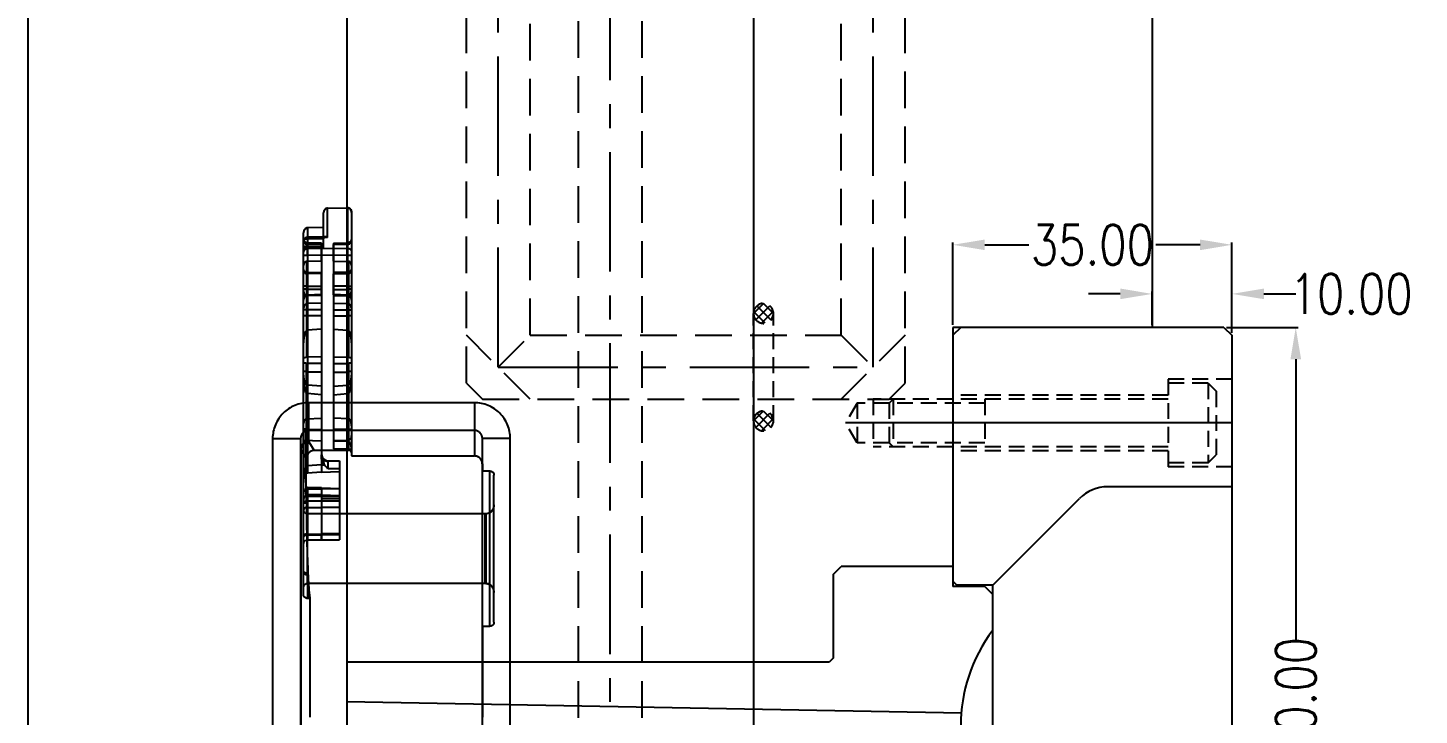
# Model space of a CAD drawing. Header units: millimetres. Extents: x 27275 to 28529, y -21406 to -20519.
# Drawn here: x 27499.4 to 27673.8, y -20774.9 to -20688.7 of the extents above; entities that cross this region are included whole.
import ezdxf

# ---------------------------------------------------------------- set-up
doc = ezdxf.new("R2010")
doc.units = ezdxf.units.MM
doc.header["$LTSCALE"] = 8
for name, pattern in [('CENTER', [2, 1.25, -0.25, 0.25, -0.25]), ('CENTER2', [1.125, 0.75, -0.125, 0.125, -0.125]), ('HIDDEN', [0.375, 0.25, -0.125])]:
    doc.linetypes.add(name, pattern=pattern)
doc.layers.get('DEFPOINTS').update_dxf_attribs({"color": 6})
for name, color, linetype in [('Cav-cor', 30, 'Continuous'), ('Ru', 8, 'Continuous'), ('SCREW', 52, 'HIDDEN'), ('WT', 4, 'Continuous')]:
    doc.layers.add(name, color=color, linetype=linetype)
doc.layers.add('dim', color=3, linetype='Continuous', lineweight=15)
doc.styles.get("Standard").update_dxf_attribs({"font": 'txt.shx', "width": 0.8, "bigfont": 'chineset.shx'})
doc.dimstyles.new('ISO-25', dxfattribs={"dimtxt": 5, "dimasz": 4, "dimexe": 0.3, "dimexo": 0.3, "dimtad": 0, "dimzin": 1, "dimdsep": 46, "dimtxsty": 'Standard', "dimcen": 0, "dimclrd": 3, "dimclre": 3, "dimclrt": 3, "dimazin": 0, "dimtfac": 1, "dimtofl": 0, "dimtmove": 0, "dimatfit": 0, "dimfxl": 0, "dimarcsym": 0})

# ---------------------------------------------------------------- blocks, each defined once
blk = doc.blocks.new('*D26182')
at = {"layer": 'DEFPOINTS', "color": 0}
for p in [(27649.35, -20726.29), (27649.35, -20826.29), (27658.35, -20826.29)]:
    blk.add_point(p, dxfattribs=at)
at = {"layer": 'dim', "color": 3, "lineweight": -2}
for p, q in [((27649.65, -20726.29), (27658.65, -20726.29)), ((27658.35, -20730.29), (27658.35, -20765.66)), ((27658.35, -20822.29), (27658.35, -20786.91)), ((27649.65, -20826.29), (27658.65, -20826.29))]:
    blk.add_line(p, q, dxfattribs=at)
at = {"layer": 'dim', "color": 3}
for points in [[(27659.02, -20730.29), (27657.69, -20730.29), (27658.35, -20726.29)], [(27657.69, -20822.29), (27659.02, -20822.29), (27658.35, -20826.29)]]:
    blk.add_solid(points, dxfattribs=at)
at = {"layer": 'dim', "color": 3, "insert": (27658.35, -20776.29), "char_height": 5, "attachment_point": 5, "rotation": 90}
blk.add_mtext('%%c100.00', dxfattribs=at)
blk = doc.blocks.new('*D26183')
at = {"layer": 'DEFPOINTS', "color": 0}
for p in [(27650.35, -20722.09), (27640.35, -20726.29), (27650.35, -20727.29)]:
    blk.add_point(p, dxfattribs=at)
at = {"layer": 'dim', "color": 3, "lineweight": -2}
for p, q in [((27636.35, -20722.09), (27632.35, -20722.09)), ((27640.35, -20725.99), (27640.35, -20721.79)), ((27650.35, -20726.99), (27650.35, -20721.79)), ((27654.35, -20722.09), (27658.35, -20722.09))]:
    blk.add_line(p, q, dxfattribs=at)
at = {"layer": 'dim', "color": 3}
for points in [[(27636.35, -20722.75), (27636.35, -20721.42), (27640.35, -20722.09)], [(27654.35, -20721.42), (27654.35, -20722.75), (27650.35, -20722.09)]]:
    blk.add_solid(points, dxfattribs=at)
at = {"layer": 'dim', "color": 3, "insert": (27665.31, -20722.09), "char_height": 5, "attachment_point": 5}
blk.add_mtext('10.00', dxfattribs=at)
blk = doc.blocks.new('*D26184')
at = {"layer": 'DEFPOINTS', "color": 0}
for p in [(27650.35, -20715.93), (27615.35, -20726.29), (27650.35, -20727.29)]:
    blk.add_point(p, dxfattribs=at)
at = {"layer": 'dim', "color": 3, "lineweight": -2}
for p, q in [((27615.35, -20725.99), (27615.35, -20715.63)), ((27650.35, -20726.99), (27650.35, -20715.63)), ((27619.35, -20715.93), (27624.89, -20715.93)), ((27646.35, -20715.93), (27640.81, -20715.93))]:
    blk.add_line(p, q, dxfattribs=at)
at = {"layer": 'dim', "color": 3}
for points in [[(27619.35, -20715.27), (27619.35, -20716.6), (27615.35, -20715.93)], [(27646.35, -20716.6), (27646.35, -20715.27), (27650.35, -20715.93)]]:
    blk.add_solid(points, dxfattribs=at)
at = {"layer": 'dim', "color": 3, "insert": (27632.85, -20715.93), "char_height": 5, "attachment_point": 5}
blk.add_mtext('35.00', dxfattribs=at)
blk = doc.blocks.new('20150513.134757')
at = {"layer": 'WT', "linetype": 'HIDDEN'}
h = blk.add_hatch(dxfattribs=at)
h.set_pattern_fill('ANSI37', color=125, scale=0.25, angle=180, style=0)
h.set_pattern_definition([(135, (36119.48756, -17509.4995), (0.561266008, 0.561266008), []), (45, (36119.48756, -17509.4995), (0.561266008, -0.561266008), [])])
h.paths.add_polyline_path([(-8, 1.25, -1), (-5.5, 1.25, -1)])
h.paths.add_polyline_path([(5.5, 1.25, -1), (8, 1.25, -1)])
at = {"layer": 'WT', "color": 125, "linetype": 'HIDDEN'}
for p, q in [((-6.75, 2.5), (6.75, 2.5)), ((-6.75, 0), (6.75, 0))]:
    blk.add_line(p, q, dxfattribs=at)
for centre in [(-6.75, 1.25), (6.75, 1.25)]:
    blk.add_circle(centre, 1.25, dxfattribs=at)
blk = doc.blocks.new('20160902.184432')
at = {"layer": 'Cav-cor', "color": 241}
for p, q in [((1.66, 232.4), (1.66, 121.96)), ((1.66, 185.05), (1.66, 152.4)), ((1.66, 185.05), (1.66, 152.4)), ((1.66, 175.57), (1.66, 153.95)), ((1.66, 153.95), (1.66, 103.08)), ((-0.76, 152.35), (1.66, 152.4)), ((-0.76, 152.35), (1.75, 152.4)), ((-0.76, 148.69), (-0.76, 152.35)), ((1.66, 152.4), (1.75, 152.4)), ((1.75, 152.4), (1.75, 147.31)), ((2.26, 151.81), (2.26, 148.41)), ((2.26, 151.81), (2.26, 121.26)), ((-1.26, 149.92), (-1.26, 151.75)), ((-1.26, 147.39), (-1.26, 151.75)), ((-3.77, 148.41), (-3.77, 149.28)), ((-3.77, 103.92), (-3.77, 149.28)), ((-1.26, 149.92), (-3.28, 149.88)), ((-1.26, 149.92), (-3.28, 149.88)), ((-3.28, 149.88), (-3.28, 119.09)), ((-1.03, 148.76), (-3.28, 148.71)), ((-0.76, 148.69), (-3.28, 148.63)), ((-1.26, 148.52), (-3.28, 148.47)), ((-3.38, 148), (-3.38, 147.85)), ((-1.51, 147.81), (-3.38, 147.85)), ((-1.51, 147.81), (-3.38, 147.85)), ((-1.51, 147.95), (-3.28, 147.99)), ((-3.28, 147.58), (-1.26, 147.63)), ((-3.28, 147.42), (-1.26, 147.46)), ((-3.28, 147.34), (-1.26, 147.39)), ((1.75, 147.31), (-3.28, 147.26)), ((-1.51, 147.95), (-1.51, 119.22)), ((-1.51, 145.72), (-1.51, 147.81)), ((0, 147.95), (1.77, 147.99)), ((0, 147.95), (0, 122.16)), ((0, 147.81), (1.87, 147.85)), ((0, 147.81), (1.87, 147.85)), ((0, 145.72), (0, 147.81)), ((1.77, 144.28), (1.77, 147.99)), ((1.87, 147.85), (1.87, 148)), ((-3.28, 146.4), (-3.77, 146.4)), ((-3.77, 144.65), (-3.77, 145.17)), ((-1.51, 145.72), (-3.38, 145.68)), ((-1.51, 145.72), (-3.38, 145.68)), ((-3.38, 145.68), (-3.38, 133.66)), ((1.75, 146.45), (-3.28, 146.4)), ((0, 145.72), (1.87, 145.68)), ((0, 145.72), (1.87, 145.68)), ((1.75, 146.45), (2.26, 146.45)), ((1.75, 146.45), (1.75, 121.96)), ((1.87, 145.68), (1.87, 133.66)), ((2.26, 145.17), (2.26, 144.65)), ((-1.51, 144.11), (-3.38, 144.15)), ((-1.51, 144.11), (-3.38, 144.15)), ((-3.28, 144.28), (-1.51, 144.27)), ((-1.51, 141.49), (-1.51, 144.11)), ((1.77, 144.28), (0, 144.27)), ((0, 144.11), (1.87, 144.15)), ((0, 144.11), (1.87, 144.15)), ((0, 141.49), (0, 144.11)), ((-3.28, 142.57), (-3.77, 142.57)), ((-1.51, 142.15), (-3.38, 142.16)), ((-1.51, 141.35), (-3.38, 141.41)), ((-3.28, 142.57), (-1.51, 142.56)), ((1.77, 142.57), (0, 142.56)), ((0, 142.15), (1.87, 142.16)), ((0, 141.35), (1.87, 141.41)), ((1.66, 142.04), (1.66, 141.41)), ((1.77, 142.57), (2.26, 142.57)), ((1.77, 140.38), (1.77, 142.57)), ((-3.77, 114.57), (-3.77, 140.37)), ((-3.28, 139.6), (-3.77, 139.6)), ((-1.51, 140.44), (-3.28, 140.38)), ((-1.51, 139.61), (-3.28, 139.6)), ((0, 140.44), (1.77, 140.38)), ((0, 139.61), (1.77, 139.6)), ((1.77, 139.6), (2.26, 139.6)), ((1.77, 139.6), (1.77, 131.78)), ((2.26, 140.37), (2.26, 121.26)), ((-1.51, 138.83), (-3.28, 138.85)), ((0, 138.83), (1.77, 138.85)), ((-1.51, 137.19), (-3.28, 137.03)), ((0, 137.19), (1.77, 137.03)), ((-3.38, 119.99), (-3.38, 132.89)), ((-1.51, 133.68), (-3.28, 133.69)), ((-1.51, 132.88), (-3.28, 132.87)), ((0, 133.68), (1.77, 133.69)), ((0, 132.88), (1.77, 132.87)), ((1.87, 132.89), (1.87, 122.15)), ((-1.51, 131.79), (-3.28, 131.78)), ((0, 131.79), (1.77, 131.78)), ((-1.51, 130.01), (-3.28, 130.14)), ((0, 130.01), (1.77, 130.14)), ((1.77, 123.17), (1.77, 130.14)), ((-1.51, 128.95), (-3.28, 129.08)), ((17.66, 127.95), (-3.14, 127.95)), ((-3.14, 127.95), (-3.14, 123.1)), ((0, 128.95), (1.77, 129.08)), ((17.66, 127.95), (17.66, 121.26)), ((-3.38, 125.93), (-1.51, 126)), ((1.87, 125.93), (0, 126)), ((-3.48, 119), (-3.48, 124.59)), ((-3.38, 124.58), (-1.51, 124.58)), ((17.66, 124.46), (-3.14, 124.46)), ((1.87, 124.58), (0, 124.58)), ((-7.64, 123.44), (-4.14, 123.44)), ((-7.64, 123.44), (-7.64, 51.37)), ((-4.14, 123.44), (-4.14, 51.37)), ((-3.77, 123.24), (-1.51, 123.15)), ((-3.11, 123.02), (-2.42, 121.96)), ((1.87, 123.22), (0, 123.15)), ((0, 123.17), (1.74, 123.17)), ((0, 122.16), (1.76, 122.16)), ((22.16, 123.44), (18.66, 123.44)), ((18.66, 51.37), (18.66, 123.44)), ((22.16, 51.37), (22.16, 123.44)), ((-4.11, 122.02), (-3.42, 120.95)), ((-4.11, 122.02), (-4.11, 52.78)), ((-3.42, 116.16), (-3.42, 120.95)), ((1.75, 121.96), (-2.42, 121.96)), ((-0.7, 120.65), (0.75, 120.65)), ((-0.7, 120.6), (-0.7, 119.65)), ((0.75, 120.65), (0.75, 110.76)), ((1.66, 121.96), (1.66, 88.47)), ((2.26, 121.26), (17.66, 121.26)), ((2.26, 121.26), (17.66, 121.26)), ((-1.51, 120.15), (-3.28, 120.02)), ((-1.51, 119.22), (-3.28, 119.09)), ((-1.51, 120.15), (-1.13, 120.16)), ((-1.51, 119.22), (0.75, 119.31)), ((0.75, 119.65), (-0.7, 119.65)), ((18.66, 120.26), (18.66, 119.38)), ((18.66, 119.38), (19.62, 119.38)), ((18.66, 119.38), (19.62, 119.38)), ((19.62, 99.9), (19.62, 119.38)), ((20.12, 115.13), (20.12, 118.86)), ((20.12, 100.42), (20.12, 118.86)), ((-3.28, 117.15), (-3.53, 117.15)), ((-1.51, 117.28), (-3.28, 117.29)), ((-3.28, 117.15), (-3.28, 117.29)), ((-3.28, 117.15), (-1.51, 117.12)), ((-1.51, 117.28), (0.75, 117.19)), ((-1.51, 117.28), (-1.51, 111.35)), ((0.75, 117.12), (-1.51, 117.12)), ((0.75, 116.16), (-3.77, 116.16)), ((-1.51, 116.38), (-3.28, 116.39)), ((-3.28, 116.39), (-3.28, 116.16)), ((-3.28, 116.16), (-3.28, 115.58)), ((0.75, 115.59), (-3.28, 115.58)), ((-3.28, 115.58), (-3.28, 111.31)), ((-1.51, 116.38), (0.75, 116.29)), ((-1.51, 116.16), (-1.51, 115.88)), ((0.75, 115.88), (-1.51, 115.88)), ((-1.51, 115.88), (-1.51, 115.59)), ((-3.27, 114.81), (-1.51, 114.8)), ((-3.27, 105.28), (-3.27, 114.81)), ((18.96, 114), (-3.27, 114)), ((19.11, 114), (-3.27, 114)), ((0.75, 114.8), (-1.51, 114.8)), ((18.96, 114), (18.96, 105.28)), ((19.11, 114), (18.96, 114)), ((18.96, 114), (18.96, 105.28)), ((18.96, 114), (18.96, 105.28)), ((19.11, 113.99), (19.11, 105.28)), ((-3.28, 111.31), (-1.51, 111.35)), ((-3.28, 110.72), (-1.51, 110.76)), ((-3.27, 111.45), (-1.51, 111.49)), ((0.75, 111.49), (-1.51, 111.49)), ((0.75, 111.35), (-1.51, 111.35)), ((-1.51, 111.35), (-1.51, 110.76)), ((-1.51, 110.76), (0.75, 110.76)), ((-3.28, 106.52), (-3.28, 108.35)), ((-3.21, 106.52), (-3.28, 106.52)), ((-3.28, 106.33), (-3.28, 106.52)), ((-3.77, 103.93), (-3.77, 104.7)), ((-3.2, 106.33), (-3.28, 106.33)), ((18.96, 105.28), (-3.27, 105.28)), ((19.11, 105.28), (-3.27, 105.28)), ((19.11, 105.28), (18.96, 105.28)), ((-2.97, 103.39), (-3.27, 103.39)), ((-2.97, 103.39), (-3.27, 103.39)), ((-2.97, 103.39), (-3.27, 103.39)), ((-2.97, 103.39), (-2.97, 88.47)), ((-2.97, 103.39), (-2.97, 88.47)), ((1.66, 103.08), (1.66, 100.24)), ((20.12, 100.41), (20.12, 104.15)), ((1.66, 100.24), (1.66, -35.38)), ((18.66, 99.89), (18.66, 88.47)), ((18.66, 99.89), (19.62, 99.89)), ((18.66, 99.89), (19.62, 99.89))]:
    blk.add_line(p, q, dxfattribs=at)
for points in [[(-3.77, 146.84), (-3.74, 147), (-3.67, 147.15), (-3.54, 147.26), (-3.39, 147.33), (-3.28, 147.34)], [(-3.77, 110.21), (-3.74, 110.38), (-3.67, 110.52), (-3.54, 110.64), (-3.39, 110.7), (-3.28, 110.72)]]:
    blk.add_lwpolyline(points, dxfattribs=at)
for centre, radius, start, end in [((-3.27, 148.21), 0.503, 91.3837, 179.9926), ((232.45, 143.43), 235.73, 179.7922, 180.2078), ((894.64, 140.9), 897.92, 179.96586, 180.08324), ((-798.76, 140.86), 800.53, 359.90961, 0.04125), ((1.74, 121.66), 1.51, 89.0011, 89.9989), ((44.32, 122.39), 42.56, 178.9545, 180.168), ((1.76, 121.66), 0.503, 0, 90), ((-0.7, 121.46), 0.805, 180, 270), ((630.94, 118.36), 634.21, 180.10981, 180.32084), ((92.81, 116.16), 96.23, 179.9995, 180.4887), ((213.96, 115.8), 217.36, 181.9637, 182.4462), ((61.14, 109.27), 64.41, 182.4401, 182.6146), ((907.24, 107.04), 910.52, 180.0447, 180.22962)]:
    blk.add_arc(centre, radius, start, end, dxfattribs=at)
for centre, major_axis, ratio, start_param, end_param in [((-0.75, 151.75), (0, 0.592), 0.849985, 0.017453, 1.570796), ((1.76, 151.81), (0, -0.592), 0.849985, 1.570796, 3.159046), ((-3.27, 149.28), (0, 0.592), 0.849985, 0.017453, 1.570796), ((-3.37, 148.41), (0, -0.558), 0.721398, 4.712389, 6.265732), ((1.86, 148.41), (0, -0.558), 0.721398, 0.017453, 1.570796), ((-3.27, 148.35), (-0.503, 0.01), 0.714788, 1.369043, 1.567219), ((1.76, 148.35), (-0.503, -0.01), 0.714788, 1.574374, 1.77255), ((-3.37, 145.17), (0, -0.503), 0.800522, 3.159046, 4.712389), ((1.86, 145.17), (0, 0.503), 0.800522, 4.712389, 6.265732), ((-3.37, 144.65), (0, 0.503), 0.800522, 1.570796, 3.124139), ((1.86, 144.65), (0, -0.503), 0.800522, 0.017453, 1.570796), ((-3.27, 140), (-0.503, -0.025), 0.747832, 4.692812, 4.890987), ((1.76, 140), (-0.503, 0.025), 0.747832, 4.533791, 4.731966), ((-3.27, 138.47), (-0.503, 0.025), 0.747832, 4.766873, 4.965049), ((1.76, 138.47), (-0.503, -0.025), 0.747832, 4.459729, 4.657905), ((-3.27, 135.75), (-0.01, -1.28), 0.394304, 3.181262, 3.379438), ((1.76, 135.75), (0.01, -1.28), 0.394304, 2.903747, 3.101923), ((-3.27, 132.41), (0.01, -1.28), 0.394304, 3.136829, 3.335005), ((-3.27, 133.87), (-0.01, -1), 0.501817, 6.09366, 6.291836), ((1.76, 132.41), (-0.01, -1.28), 0.394304, 2.94818, 3.146356), ((1.76, 133.87), (0.01, -1), 0.501817, 6.274535, 6.47271), ((-3.27, 132.77), (-0.013, -0.989), 0.508164, 6.093953, 6.292129), ((1.76, 132.77), (0.013, -0.989), 0.508164, 6.274242, 6.472417), ((-3.27, 131.14), (0.01, -1), 0.501817, 6.041452, 6.239628), ((1.76, 131.14), (-0.01, -1), 0.501817, 0.043557, 0.241733), ((-3.27, 130.07), (0.013, -0.989), 0.508164, 6.041159, 6.239335), ((1.76, 130.07), (-0.013, -0.989), 0.508164, 0.04385, 0.242026), ((-3.37, 125.03), (-0.038, -0.444), 0.901583, 6.110867, 6.359636), ((-2.42, 120.95), (0.386, -0.927), 0.996047, 2.750236, 3.780732), ((-41.8, 119.65), (-57.63, -0.46), 0.015559, 3.881757, 3.918548), ((1.76, 121.92), (-0.503, 0), 0.080809, 3.141593, 4.729842), ((1.86, 121.69), (-0.402, 0), 0.087077, 3.141593, 3.212149), ((17.66, 120.26), (0, -1), 0.996751, 1.570796, 3.141593), ((-3.27, 118.1), (-0.013, -0.989), 0.508164, 3.185443, 3.590961), ((-3.27, 119.02), (-0.01, -1), 0.501817, 3.18515, 3.383326), ((-3.27, 115.4), (0.013, -0.989), 0.508164, 3.132649, 3.827801)]:
    blk.add_ellipse(centre, major_axis=major_axis, ratio=ratio, start_param=start_param, end_param=end_param, dxfattribs=at)
for points in [[(-0.76, 152.35), (-0.81, 152.34), (-0.9, 152.33), (-1.04, 152.25), (-1.16, 152.13), (-1.24, 151.95), (-1.26, 151.82), (-1.26, 151.75)], [(1.75, 152.4), (1.8, 152.4), (1.9, 152.38), (2.04, 152.31), (2.16, 152.19), (2.24, 152.01), (2.26, 151.88), (2.26, 151.81)], [(-3.28, 149.88), (-3.33, 149.87), (-3.42, 149.86), (-3.55, 149.78), (-3.67, 149.66), (-3.75, 149.48), (-3.77, 149.35), (-3.77, 149.28)], [(-3.77, 148.41), (-3.77, 148.34), (-3.76, 148.22), (-3.69, 148.06), (-3.6, 147.94), (-3.49, 147.87), (-3.42, 147.85), (-3.38, 147.85)], [(2.26, 148.41), (2.26, 148.34), (2.25, 148.22), (2.18, 148.06), (2.09, 147.94), (1.98, 147.87), (1.91, 147.85), (1.87, 147.85)], [(-3.77, 145.17), (-3.77, 145.24), (-3.75, 145.35), (-3.69, 145.49), (-3.6, 145.6), (-3.49, 145.66), (-3.41, 145.68), (-3.38, 145.68)], [(2.26, 145.17), (2.26, 145.24), (2.25, 145.35), (2.18, 145.49), (2.09, 145.6), (1.98, 145.66), (1.91, 145.68), (1.87, 145.68)], [(-3.77, 144.65), (-3.77, 144.59), (-3.75, 144.48), (-3.69, 144.33), (-3.6, 144.23), (-3.49, 144.17), (-3.41, 144.15), (-3.38, 144.15)], [(2.26, 144.65), (2.26, 144.59), (2.25, 144.48), (2.18, 144.33), (2.09, 144.23), (1.98, 144.17), (1.91, 144.15), (1.87, 144.15)], [(-3.77, 140.37), (-3.77, 140.45), (-3.77, 140.59), (-3.75, 140.79), (-3.72, 140.96), (-3.66, 141.12), (-3.59, 141.25), (-3.5, 141.35), (-3.4, 141.42), (-3.32, 141.43), (-3.28, 141.44)], [(-1.51, 141.49), (-1.71, 141.48), (-2.1, 141.47), (-2.69, 141.45), (-3.08, 141.44), (-3.28, 141.44)], [(1.77, 141.44), (1.57, 141.44), (1.18, 141.45), (0.59, 141.47), (0.2, 141.48), (0, 141.49)], [(1.77, 141.44), (1.81, 141.43), (1.89, 141.42), (1.99, 141.35), (2.08, 141.25), (2.15, 141.12), (2.21, 140.97), (2.24, 140.79), (2.26, 140.59), (2.26, 140.45), (2.26, 140.37)], [(18.66, 120.26), (18.66, 120.35), (18.64, 120.52), (18.54, 120.76), (18.38, 120.97), (18.17, 121.14), (17.92, 121.24), (17.75, 121.26), (17.66, 121.26)], [(19.62, 119.38), (19.67, 119.38), (19.77, 119.36), (19.92, 119.29), (20.03, 119.18), (20.1, 119.02), (20.12, 118.92), (20.12, 118.86)], [(-3.27, 114), (-3.32, 114), (-3.42, 114.02), (-3.56, 114.09), (-3.67, 114.21), (-3.75, 114.38), (-3.77, 114.51), (-3.77, 114.57)], [(20.12, 115.13), (20.12, 115.02), (20.09, 114.82), (19.98, 114.54), (19.81, 114.31), (19.61, 114.13), (19.36, 114.02), (19.2, 114), (19.11, 114)], [(-3.77, 104.7), (-3.77, 104.77), (-3.75, 104.89), (-3.67, 105.06), (-3.56, 105.18), (-3.42, 105.26), (-3.32, 105.28), (-3.27, 105.28)], [(19.11, 105.28), (19.2, 105.28), (19.36, 105.25), (19.61, 105.14), (19.81, 104.97), (19.98, 104.73), (20.09, 104.45), (20.12, 104.25), (20.12, 104.15)], [(-3.27, 103.39), (-3.32, 103.39), (-3.42, 103.41), (-3.57, 103.49), (-3.68, 103.6), (-3.76, 103.76), (-3.77, 103.87), (-3.77, 103.93)], [(20.12, 100.41), (20.12, 100.36), (20.1, 100.25), (20.03, 100.1), (19.92, 99.98), (19.77, 99.91), (19.67, 99.89), (19.62, 99.89)]]:
    blk.add_open_spline(points, degree=3, dxfattribs=at)
for points, knots in [([(-3.28, 148.63), (-3.34, 148.63), (-3.47, 148.61), (-3.63, 148.52), (-3.75, 148.38), (-3.77, 148.26), (-3.77, 148.21)], [0, 0, 0, 0, 0.268429, 0.526299, 0.768842, 1, 1, 1, 1]), ([(-3.38, 148), (-3.44, 148.01), (-3.56, 148.06), (-3.68, 148.21), (-3.76, 148.38), (-3.77, 148.51), (-3.77, 148.57)], [0, 0, 0, 0, 0.248657, 0.498848, 0.749479, 1, 1, 1, 1]), ([(-3.28, 148.47), (-3.34, 148.47), (-3.46, 148.46), (-3.6, 148.41), (-3.69, 148.35), (-3.75, 148.3), (-3.77, 148.24), (-3.77, 148.21)], [0, 0, 0, 0, 0.315247, 0.596336, 0.717023, 0.823224, 1, 1, 1, 1]), ([(-3.28, 148.63), (-3.28, 148.64), (-3.28, 148.66), (-3.28, 148.68), (-3.28, 148.69), (-3.28, 148.7), (-3.28, 148.7), (-3.28, 148.71), (-3.28, 148.71), (-3.28, 148.71)], [0, 0, 0, 0, 0.429178, 0.601308, 0.743797, 0.855647, 0.935868, 0.983914, 1, 1, 1, 1]), ([(-3.28, 148.71), (-3.28, 148.71), (-3.28, 148.71), (-3.28, 148.7), (-3.28, 148.7), (-3.28, 148.69), (-3.28, 148.67), (-3.28, 148.64), (-3.28, 148.61), (-3.28, 148.55), (-3.28, 148.5), (-3.28, 148.47)], [0, 0, 0, 0, 0.004498, 0.01739, 0.03867, 0.068304, 0.152131, 0.267401, 0.412523, 0.585416, 1, 1, 1, 1]), ([(-1.03, 148.76), (-1.06, 148.76), (-1.12, 148.75), (-1.19, 148.71), (-1.25, 148.62), (-1.26, 148.56), (-1.26, 148.52)], [0, 0, 0, 0, 0.235447, 0.462575, 0.706723, 1, 1, 1, 1]), ([(-0.76, 148.69), (-0.79, 148.7), (-0.87, 148.74), (-0.96, 148.76), (-1.03, 148.76)], [0, 0, 0, 0, 0.271292, 1, 1, 1, 1]), ([(2.26, 148.57), (2.26, 148.51), (2.25, 148.38), (2.17, 148.21), (2.05, 148.06), (1.93, 148.01), (1.87, 148)], [0, 0, 0, 0, 0.250512, 0.501138, 0.751347, 1, 1, 1, 1]), ([(-3.28, 147.58), (-3.34, 147.58), (-3.46, 147.56), (-3.6, 147.52), (-3.69, 147.46), (-3.75, 147.41), (-3.77, 147.35), (-3.77, 147.31)], [0, 0, 0, 0, 0.315247, 0.596336, 0.717023, 0.823224, 1, 1, 1, 1]), ([(-3.28, 147.42), (-3.34, 147.41), (-3.47, 147.39), (-3.63, 147.3), (-3.75, 147.16), (-3.77, 147.04), (-3.77, 146.99)], [0, 0, 0, 0, 0.268417, 0.526268, 0.768805, 1, 1, 1, 1]), ([(-3.28, 147.26), (-3.34, 147.26), (-3.47, 147.23), (-3.63, 147.14), (-3.75, 147), (-3.77, 146.88), (-3.77, 146.83)], [0, 0, 0, 0, 0.268417, 0.526268, 0.768805, 1, 1, 1, 1]), ([(-3.28, 147.58), (-3.28, 147.56), (-3.28, 147.53), (-3.28, 147.48), (-3.28, 147.44), (-3.28, 147.41), (-3.28, 147.38), (-3.28, 147.36), (-3.28, 147.35), (-3.28, 147.34), (-3.28, 147.34), (-3.28, 147.34), (-3.28, 147.34)], [0, 0, 0, 0, 0.218449, 0.415521, 0.587996, 0.733096, 0.848453, 0.932194, 0.96176, 0.982961, 0.995716, 1, 1, 1, 1]), ([(-3.28, 147.34), (-3.28, 147.34), (-3.28, 147.34), (-3.28, 147.35), (-3.28, 147.35), (-3.28, 147.36), (-3.28, 147.37), (-3.28, 147.39), (-3.28, 147.4), (-3.28, 147.42)], [0, 0, 0, 0, 0.016488, 0.064762, 0.144671, 0.255817, 0.397692, 0.56961, 1, 1, 1, 1]), ([(-3.28, 146.4), (-3.28, 146.49), (-3.28, 146.77), (-3.28, 147.06), (-3.28, 147.26)], [0, 0, 0, 0, 0.295584, 1, 1, 1, 1]), ([(1.75, 147.31), (1.75, 147.25), (1.75, 146.97), (1.75, 146.68), (1.75, 146.45)], [0, 0, 0, 0, 0.187817, 1, 1, 1, 1]), ([(1.75, 147.31), (1.82, 147.31), (1.95, 147.29), (2.12, 147.19), (2.23, 147.05), (2.26, 146.93), (2.26, 146.88)], [0, 0, 0, 0, 0.268372, 0.526547, 0.769149, 1, 1, 1, 1]), ([(-3.28, 144.28), (-3.34, 144.28), (-3.47, 144.31), (-3.63, 144.4), (-3.75, 144.54), (-3.77, 144.65), (-3.77, 144.71)], [0, 0, 0, 0, 0.268417, 0.526268, 0.768805, 1, 1, 1, 1]), ([(1.77, 144.28), (1.83, 144.28), (1.96, 144.31), (2.12, 144.4), (2.24, 144.54), (2.26, 144.65), (2.26, 144.71)], [0, 0, 0, 0, 0.268417, 0.526268, 0.768805, 1, 1, 1, 1]), ([(1.77, 142.57), (1.77, 142.74), (1.77, 143.31), (1.77, 143.88), (1.77, 144.28)], [0, 0, 0, 0, 0.295595, 1, 1, 1, 1]), ([(-3.38, 142.16), (-3.43, 142.16), (-3.53, 142.17), (-3.65, 142.2), (-3.71, 142.23), (-3.75, 142.26), (-3.77, 142.28), (-3.77, 142.3)], [0, 0, 0, 0, 0.382587, 0.680452, 0.791, 0.878794, 1, 1, 1, 1]), ([(-3.77, 142.04), (-3.77, 141.98), (-3.76, 141.84), (-3.71, 141.68), (-3.64, 141.56), (-3.57, 141.48), (-3.48, 141.42), (-3.41, 141.41), (-3.38, 141.41)], [0, 0, 0, 0, 0.246907, 0.494465, 0.619237, 0.744945, 0.87183, 1, 1, 1, 1]), ([(-3.77, 140.37), (-3.77, 140.44), (-3.77, 140.58), (-3.75, 140.78), (-3.72, 140.95), (-3.67, 141.11), (-3.6, 141.24), (-3.51, 141.34), (-3.4, 141.41), (-3.32, 141.43), (-3.28, 141.44)], [0, 0, 0, 0, 0.167912, 0.321629, 0.46283, 0.590111, 0.704525, 0.809605, 0.906168, 1, 1, 1, 1]), ([(-1.51, 141.49), (-1.71, 141.48), (-2.1, 141.47), (-2.69, 141.45), (-3.08, 141.44), (-3.28, 141.44)], [0, 0, 0, 0, 0.333913, 0.667247, 1, 1, 1, 1]), ([(1.77, 141.44), (1.57, 141.44), (1.18, 141.45), (0.59, 141.47), (0.2, 141.48), (0, 141.49)], [0, 0, 0, 0, 0.332752, 0.666086, 1, 1, 1, 1]), ([(1.77, 141.44), (1.81, 141.43), (1.89, 141.41), (2, 141.34), (2.09, 141.24), (2.16, 141.11), (2.21, 140.96), (2.24, 140.78), (2.26, 140.58), (2.26, 140.44), (2.26, 140.37)], [0, 0, 0, 0, 0.093685, 0.190059, 0.294717, 0.408451, 0.534897, 0.675898, 0.830379, 1, 1, 1, 1]), ([(2.26, 142.3), (2.26, 142.28), (2.24, 142.26), (2.21, 142.23), (2.14, 142.2), (2.02, 142.17), (1.92, 142.16), (1.87, 142.16)], [0, 0, 0, 0, 0.121206, 0.209, 0.319548, 0.617413, 1, 1, 1, 1]), ([(1.87, 141.41), (1.9, 141.41), (1.97, 141.42), (2.06, 141.48), (2.13, 141.56), (2.2, 141.68), (2.25, 141.84), (2.26, 141.98), (2.26, 142.04)], [0, 0, 0, 0, 0.12817, 0.255055, 0.380763, 0.505535, 0.753093, 1, 1, 1, 1]), ([(-3.77, 139.5), (-3.77, 139.58), (-3.76, 139.75), (-3.71, 139.95), (-3.65, 140.11), (-3.59, 140.22), (-3.5, 140.32), (-3.42, 140.36), (-3.38, 140.37)], [0, 0, 0, 0, 0.245453, 0.491628, 0.615621, 0.740735, 0.868041, 1, 1, 1, 1]), ([(1.87, 140.37), (1.91, 140.36), (1.99, 140.32), (2.08, 140.22), (2.14, 140.11), (2.21, 139.95), (2.25, 139.75), (2.26, 139.58), (2.26, 139.5)], [0, 0, 0, 0, 0.131974, 0.259267, 0.384381, 0.508374, 0.754554, 1, 1, 1, 1]), ([(-3.38, 138.84), (-3.43, 138.84), (-3.51, 138.83), (-3.6, 138.85), (-3.66, 138.87), (-3.71, 138.89), (-3.75, 138.92), (-3.77, 138.96), (-3.77, 138.98)], [0, 0, 0, 0, 0.357019, 0.512097, 0.647256, 0.761558, 0.856226, 1, 1, 1, 1]), ([(2.26, 138.98), (2.26, 138.96), (2.24, 138.92), (2.2, 138.89), (2.15, 138.87), (2.1, 138.85), (2, 138.83), (1.92, 138.84), (1.87, 138.84)], [0, 0, 0, 0, 0.143769, 0.238432, 0.352731, 0.487895, 0.642978, 1, 1, 1, 1]), ([(-3.77, 134.65), (-3.77, 134.85), (-3.77, 135.15), (-3.74, 135.55), (-3.71, 135.85), (-3.67, 136.15), (-3.63, 136.4), (-3.58, 136.6), (-3.54, 136.74), (-3.49, 136.86), (-3.43, 136.94), (-3.4, 136.98), (-3.38, 136.99)], [0, 0, 0, 0, 0.250144, 0.375215, 0.50027, 0.6253, 0.750282, 0.812757, 0.875204, 0.937596, 0.968783, 1, 1, 1, 1]), ([(1.87, 136.99), (1.89, 136.98), (1.93, 136.94), (1.98, 136.86), (2.03, 136.74), (2.07, 136.6), (2.12, 136.4), (2.16, 136.15), (2.2, 135.85), (2.23, 135.55), (2.26, 135.15), (2.26, 134.85), (2.26, 134.65)], [0, 0, 0, 0, 0.031246, 0.062445, 0.124836, 0.18728, 0.249753, 0.37473, 0.499753, 0.624803, 0.749868, 1, 1, 1, 1]), ([(-3.38, 133.66), (-3.43, 133.64), (-3.5, 133.61), (-3.59, 133.58), (-3.65, 133.56), (-3.7, 133.55), (-3.74, 133.53), (-3.76, 133.53), (-3.77, 133.52), (-3.77, 133.52)], [0, 0, 0, 0, 0.386294, 0.556752, 0.704622, 0.825309, 0.91547, 0.972885, 1, 1, 1, 1]), ([(-3.77, 132.97), (-3.77, 132.97), (-3.77, 132.97), (-3.76, 132.97), (-3.75, 132.97), (-3.74, 132.97), (-3.73, 132.97), (-3.7, 132.96), (-3.66, 132.96), (-3.6, 132.95), (-3.53, 132.94), (-3.45, 132.92), (-3.4, 132.9), (-3.38, 132.89)], [0, 0, 0, 0, 0.004586, 0.018253, 0.040883, 0.072364, 0.112536, 0.161052, 0.281605, 0.430704, 0.603912, 0.79607, 1, 1, 1, 1]), ([(2.26, 133.52), (2.26, 133.52), (2.25, 133.53), (2.23, 133.53), (2.19, 133.55), (2.14, 133.56), (2.08, 133.58), (1.99, 133.61), (1.92, 133.64), (1.87, 133.66)], [0, 0, 0, 0, 0.027115, 0.084529, 0.174689, 0.295376, 0.443247, 0.613707, 1, 1, 1, 1]), ([(1.87, 132.89), (1.89, 132.9), (1.94, 132.92), (2.02, 132.94), (2.09, 132.95), (2.15, 132.96), (2.19, 132.96), (2.22, 132.97), (2.23, 132.97), (2.25, 132.97), (2.26, 132.97), (2.26, 132.97), (2.26, 132.97), (2.26, 132.97)], [0, 0, 0, 0, 0.20393, 0.396088, 0.569296, 0.718395, 0.838948, 0.887464, 0.927636, 0.959117, 0.981747, 0.995414, 1, 1, 1, 1]), ([(-3.38, 130.17), (-3.41, 130.18), (-3.47, 130.25), (-3.55, 130.39), (-3.61, 130.58), (-3.67, 130.82), (-3.71, 131.06), (-3.74, 131.31), (-3.77, 131.63), (-3.77, 131.88), (-3.77, 132.04)], [0, 0, 0, 0, 0.062436, 0.124904, 0.249787, 0.374769, 0.499791, 0.624836, 0.749894, 1, 1, 1, 1]), ([(-3.38, 131.8), (-3.43, 131.82), (-3.5, 131.84), (-3.6, 131.86), (-3.66, 131.87), (-3.7, 131.87), (-3.73, 131.88), (-3.74, 131.88), (-3.75, 131.88), (-3.76, 131.88), (-3.77, 131.88), (-3.77, 131.88), (-3.77, 131.88)], [0, 0, 0, 0, 0.396072, 0.56932, 0.718417, 0.838942, 0.887442, 0.927598, 0.959068, 0.981693, 0.995367, 1, 1, 1, 1]), ([(-3.77, 130.96), (-3.77, 130.8), (-3.77, 130.56), (-3.74, 130.23), (-3.71, 129.99), (-3.67, 129.75), (-3.61, 129.52), (-3.55, 129.33), (-3.47, 129.19), (-3.41, 129.12), (-3.38, 129.11)], [0, 0, 0, 0, 0.250097, 0.375151, 0.500191, 0.625208, 0.750188, 0.875071, 0.937548, 1, 1, 1, 1]), ([(2.26, 132.04), (2.26, 131.88), (2.26, 131.63), (2.23, 131.31), (2.2, 131.06), (2.16, 130.82), (2.11, 130.58), (2.04, 130.39), (1.96, 130.25), (1.9, 130.18), (1.87, 130.17)], [0, 0, 0, 0, 0.25011, 0.37517, 0.500215, 0.625237, 0.75022, 0.875104, 0.937574, 1, 1, 1, 1]), ([(2.26, 131.88), (2.26, 131.88), (2.26, 131.88), (2.26, 131.88), (2.25, 131.88), (2.23, 131.88), (2.22, 131.88), (2.19, 131.87), (2.15, 131.87), (2.09, 131.86), (1.99, 131.84), (1.92, 131.82), (1.87, 131.8)], [0, 0, 0, 0, 0.004633, 0.018307, 0.040932, 0.072402, 0.112558, 0.161058, 0.281583, 0.43068, 0.603928, 1, 1, 1, 1]), ([(1.87, 129.11), (1.9, 129.12), (1.96, 129.19), (2.04, 129.33), (2.11, 129.52), (2.16, 129.75), (2.2, 129.99), (2.23, 130.23), (2.26, 130.56), (2.26, 130.8), (2.26, 130.96)], [0, 0, 0, 0, 0.062462, 0.124937, 0.24982, 0.374799, 0.499815, 0.624854, 0.749907, 1, 1, 1, 1]), ([(-3.14, 127.95), (-3.43, 127.95), (-4.02, 127.89), (-4.87, 127.63), (-5.66, 127.21), (-6.34, 126.65), (-6.9, 125.96), (-7.32, 125.17), (-7.58, 124.32), (-7.64, 123.73), (-7.64, 123.44)], [0, 0, 0, 0, 0.125001, 0.249986, 0.374991, 0.499994, 0.624998, 0.750003, 0.875, 1, 1, 1, 1]), ([(22.16, 123.44), (22.16, 123.73), (22.11, 124.32), (21.85, 125.17), (21.43, 125.96), (20.87, 126.65), (20.18, 127.21), (19.4, 127.63), (18.55, 127.89), (17.96, 127.95), (17.66, 127.95)], [0, 0, 0, 0, 0.125004, 0.249992, 0.374998, 0.500001, 0.625004, 0.750009, 0.875003, 1, 1, 1, 1]), ([(-3.77, 125.04), (-3.77, 125.13), (-3.76, 125.3), (-3.72, 125.51), (-3.66, 125.68), (-3.59, 125.79), (-3.51, 125.89), (-3.42, 125.93), (-3.38, 125.93)], [0, 0, 0, 0, 0.249872, 0.499665, 0.624675, 0.749674, 0.874833, 1, 1, 1, 1]), ([(2.26, 125.04), (2.26, 125.13), (2.25, 125.3), (2.21, 125.51), (2.15, 125.68), (2.08, 125.79), (2, 125.89), (1.91, 125.93), (1.87, 125.93)], [0, 0, 0, 0, 0.249872, 0.499665, 0.624675, 0.749674, 0.874833, 1, 1, 1, 1]), ([(-3.14, 124.46), (-3.27, 124.46), (-3.54, 124.41), (-3.87, 124.17), (-4.09, 123.83), (-4.14, 123.57), (-4.14, 123.44)], [0, 0, 0, 0, 0.254061, 0.505586, 0.753848, 1, 1, 1, 1]), ([(-3.48, 124.59), (-3.52, 124.61), (-3.59, 124.62), (-3.68, 124.65), (-3.74, 124.66), (-3.77, 124.68), (-3.77, 124.69), (-3.77, 124.69)], [0, 0, 0, 0, 0.39717, 0.709952, 0.909887, 0.966436, 1, 1, 1, 1]), ([(-3.77, 124.58), (-3.77, 124.58), (-3.77, 124.58), (-3.77, 124.58), (-3.76, 124.58), (-3.74, 124.58), (-3.73, 124.58), (-3.7, 124.58), (-3.66, 124.58), (-3.6, 124.58), (-3.53, 124.58), (-3.46, 124.58), (-3.4, 124.58), (-3.38, 124.58)], [0, 0, 0, 0, 0.004298, 0.01716, 0.038572, 0.068518, 0.106953, 0.153727, 0.271587, 0.420205, 0.595786, 0.792693, 1, 1, 1, 1]), ([(2.26, 124.58), (2.26, 124.58), (2.26, 124.58), (2.26, 124.58), (2.25, 124.58), (2.24, 124.58), (2.22, 124.58), (2.19, 124.58), (2.15, 124.58), (2.09, 124.58), (2.03, 124.58), (1.95, 124.58), (1.9, 124.58), (1.87, 124.58)], [0, 0, 0, 0, 0.004298, 0.01716, 0.038572, 0.068518, 0.106953, 0.153727, 0.271587, 0.420205, 0.595786, 0.792693, 1, 1, 1, 1]), ([(2.26, 124.58), (2.26, 124.58), (2.26, 124.58), (2.26, 124.58), (2.25, 124.58), (2.24, 124.58), (2.22, 124.58), (2.19, 124.58), (2.15, 124.58), (2.09, 124.58), (2.03, 124.58), (1.95, 124.58), (1.9, 124.58), (1.87, 124.58)], [0, 0, 0, 0, 0.004298, 0.01716, 0.038572, 0.068518, 0.106953, 0.153727, 0.271587, 0.420205, 0.595786, 0.792693, 1, 1, 1, 1]), ([(2.26, 124.12), (2.26, 124.03), (2.25, 123.86), (2.21, 123.64), (2.15, 123.48), (2.08, 123.36), (2, 123.26), (1.91, 123.23), (1.87, 123.22)], [0, 0, 0, 0, 0.249872, 0.499665, 0.624675, 0.749674, 0.874833, 1, 1, 1, 1]), ([(18.66, 123.44), (18.66, 123.57), (18.61, 123.83), (18.4, 124.17), (18.07, 124.41), (17.8, 124.46), (17.66, 124.46)], [0, 0, 0, 0, 0.246145, 0.4944, 0.74593, 1, 1, 1, 1]), ([(-3.14, 123.1), (-3.27, 123.1), (-3.53, 123.05), (-3.86, 122.82), (-4.08, 122.49), (-4.14, 122.23), (-4.14, 122.1)], [0, 0, 0, 0, 0.250407, 0.500531, 0.750345, 1, 1, 1, 1]), ([(-3.11, 123.02), (-3.24, 123.02), (-3.5, 122.96), (-3.83, 122.74), (-4.06, 122.41), (-4.11, 122.15), (-4.11, 122.02)], [0, 0, 0, 0, 0.250106, 0.500306, 0.750327, 1, 1, 1, 1]), ([(-3.14, 123.1), (-3.14, 123.09), (-3.13, 123.06), (-3.12, 123.04), (-3.11, 123.02)], [0, 0, 0, 0, 0.236718, 1, 1, 1, 1]), ([(1.74, 123.17), (1.74, 123.08), (1.74, 122.9), (1.74, 122.65), (1.75, 122.44), (1.76, 122.32), (1.76, 122.27)], [0, 0, 0, 0, 0.305642, 0.588241, 0.825582, 1, 1, 1, 1]), ([(1.74, 123.17), (1.74, 123.1), (1.74, 122.97), (1.74, 122.79), (1.75, 122.62), (1.76, 122.51), (1.76, 122.46)], [0, 0, 0, 0, 0.275656, 0.540903, 0.785318, 1, 1, 1, 1]), ([(1.77, 123.17), (1.77, 123.1), (1.76, 122.87), (1.76, 122.63), (1.76, 122.46)], [0, 0, 0, 0, 0.275255, 1, 1, 1, 1]), ([(1.76, 122.46), (1.76, 122.43), (1.76, 122.39), (1.76, 122.33), (1.76, 122.28), (1.76, 122.24), (1.76, 122.21), (1.76, 122.19), (1.76, 122.17), (1.76, 122.17), (1.76, 122.16), (1.76, 122.16), (1.76, 122.16)], [0, 0, 0, 0, 0.22394, 0.423379, 0.596134, 0.740025, 0.85313, 0.934561, 0.9632, 0.983686, 0.995947, 1, 1, 1, 1]), ([(1.76, 122.27), (1.76, 122.25), (1.76, 122.23), (1.76, 122.2), (1.76, 122.19), (1.76, 122.18), (1.76, 122.17), (1.76, 122.17), (1.76, 122.16), (1.76, 122.16)], [0, 0, 0, 0, 0.432413, 0.604571, 0.746429, 0.857274, 0.936671, 0.98428, 1, 1, 1, 1]), ([(1.77, 123.17), (1.81, 123.17), (1.88, 123.14), (1.95, 123.06), (2.01, 122.97), (2.07, 122.85), (2.13, 122.68), (2.18, 122.48), (2.22, 122.28), (2.25, 122), (2.26, 121.8), (2.26, 121.66)], [0, 0, 0, 0, 0.06471, 0.128451, 0.19153, 0.254242, 0.379042, 0.503489, 0.627749, 0.751903, 1, 1, 1, 1]), ([(-4.14, 122.1), (-4.14, 122.09), (-4.13, 122.07), (-4.12, 122.04), (-4.11, 122.02)], [0, 0, 0, 0, 0.235419, 1, 1, 1, 1]), ([(-3.28, 121.47), (-3.32, 121.39), (-3.39, 121.22), (-3.42, 121.04), (-3.42, 120.95)], [0, 0, 0, 0, 0.499786, 1, 1, 1, 1]), ([(-1.13, 120.16), (-1.14, 120.27), (-1.19, 120.43), (-1.28, 120.63), (-1.37, 120.83), (-1.47, 121.09), (-1.51, 121.31), (-1.51, 121.42)], [0, 0, 0, 0, 0.248736, 0.374717, 0.500743, 0.751421, 1, 1, 1, 1]), ([(-0.7, 119.65), (-0.8, 119.76), (-1, 119.97), (-1.26, 120.32), (-1.45, 120.72), (-1.51, 121.01), (-1.51, 121.15)], [0, 0, 0, 0, 0.250303, 0.500489, 0.750432, 1, 1, 1, 1]), ([(-1.47, 121.2), (-1.44, 121.12), (-1.36, 120.97), (-1.19, 120.78), (-0.97, 120.64), (-0.79, 120.6), (-0.7, 120.6)], [0, 0, 0, 0, 0.239555, 0.485493, 0.73911, 1, 1, 1, 1]), ([(2.23, 121.83), (2.23, 121.84), (2.24, 121.85), (2.25, 121.86), (2.26, 121.87)], [0, 0, 0, 0, 0.393584, 1, 1, 1, 1]), ([(2.26, 121.87), (2.26, 121.87), (2.26, 121.87), (2.26, 121.87), (2.26, 121.87)], [0, 0, 0, 0, 0.334879, 1, 1, 1, 1]), ([(-3.38, 119.99), (-3.41, 119.97), (-3.47, 119.91), (-3.55, 119.77), (-3.61, 119.57), (-3.67, 119.33), (-3.71, 119.09), (-3.74, 118.85), (-3.77, 118.52), (-3.77, 118.28), (-3.77, 118.12)], [0, 0, 0, 0, 0.062436, 0.124904, 0.249787, 0.374769, 0.499791, 0.624836, 0.749894, 1, 1, 1, 1]), ([(-3.77, 117.43), (-3.77, 117.56), (-3.76, 117.83), (-3.73, 118.17), (-3.69, 118.44), (-3.65, 118.64), (-3.6, 118.8), (-3.54, 118.92), (-3.5, 118.97), (-3.48, 119)], [0, 0, 0, 0, 0.250775, 0.501376, 0.626559, 0.751556, 0.876181, 0.938266, 1, 1, 1, 1]), ([(19.62, 119.38), (19.67, 119.38), (19.77, 119.36), (19.92, 119.29), (20.03, 119.17), (20.1, 119.02), (20.12, 118.91), (20.12, 118.86)], [0, 0, 0, 0, 0.193615, 0.390757, 0.589784, 0.794565, 1, 1, 1, 1]), ([(-3.53, 117.15), (-3.58, 117.1), (-3.64, 116.99), (-3.74, 116.76), (-3.77, 116.57), (-3.77, 116.45)], [0, 0, 0, 0, 0.254378, 0.505189, 1, 1, 1, 1]), ([(-3.28, 117.29), (-3.33, 117.29), (-3.43, 117.26), (-3.5, 117.19), (-3.53, 117.15)], [0, 0, 0, 0, 0.509111, 1, 1, 1, 1]), ([(-3.77, 115.52), (-3.77, 115.63), (-3.74, 115.85), (-3.66, 116.06), (-3.6, 116.16)], [0, 0, 0, 0, 0.497177, 1, 1, 1, 1]), ([(-3.28, 115.58), (-3.34, 115.58), (-3.46, 115.58), (-3.61, 115.56), (-3.71, 115.54), (-3.76, 115.52), (-3.77, 115.51), (-3.77, 115.5)], [0, 0, 0, 0, 0.371198, 0.686331, 0.90144, 0.963822, 1, 1, 1, 1]), ([(-3.41, 115.34), (-3.46, 115.34), (-3.55, 115.35), (-3.65, 115.36), (-3.71, 115.38), (-3.75, 115.39), (-3.77, 115.4), (-3.77, 115.42)], [0, 0, 0, 0, 0.385654, 0.695871, 0.813431, 0.902959, 1, 1, 1, 1]), ([(-3.41, 115.34), (-3.4, 114.12), (-3.38, 111.79), (-3.32, 109.47), (-3.28, 108.35)], [0, 0, 0, 0, 0.521337, 1, 1, 1, 1]), ([(-3.27, 114.81), (-3.33, 114.81), (-3.46, 114.79), (-3.63, 114.71), (-3.74, 114.58), (-3.77, 114.48), (-3.77, 114.42)], [0, 0, 0, 0, 0.278602, 0.541389, 0.780029, 1, 1, 1, 1]), ([(-3.27, 114), (-3.32, 114), (-3.42, 114.02), (-3.56, 114.09), (-3.68, 114.22), (-3.75, 114.38), (-3.77, 114.51), (-3.77, 114.57)], [0, 0, 0, 0, 0.177543, 0.363568, 0.562869, 0.778923, 1, 1, 1, 1]), ([(20.12, 115.13), (20.12, 115.03), (20.09, 114.82), (19.99, 114.55), (19.82, 114.31), (19.61, 114.13), (19.37, 114.02), (19.2, 114), (19.11, 114)], [0, 0, 0, 0, 0.183346, 0.361262, 0.531707, 0.693739, 0.850168, 1, 1, 1, 1]), ([(-3.27, 111.45), (-3.33, 111.45), (-3.45, 111.44), (-3.59, 111.42), (-3.68, 111.39), (-3.74, 111.37), (-3.77, 111.34), (-3.77, 111.31)], [0, 0, 0, 0, 0.356102, 0.662458, 0.78408, 0.880434, 1, 1, 1, 1]), ([(-3.28, 111.31), (-3.34, 111.31), (-3.43, 111.3), (-3.55, 111.27), (-3.66, 111.23), (-3.77, 111.17), (-3.77, 111.1)], [0, 0, 0, 0, 0.338765, 0.494631, 0.635253, 1, 1, 1, 1]), ([(-3.28, 110.72), (-3.28, 110.72), (-3.28, 110.72), (-3.28, 110.72), (-3.28, 110.72), (-3.28, 110.73), (-3.28, 110.75), (-3.28, 110.77), (-3.28, 110.8), (-3.28, 110.84), (-3.28, 110.88), (-3.28, 110.94), (-3.28, 111.04), (-3.27, 111.16), (-3.27, 111.3), (-3.27, 111.4), (-3.27, 111.45)], [0, 0, 0, 0, 0.001141, 0.004526, 0.010165, 0.018042, 0.04043, 0.071528, 0.11117, 0.159113, 0.214986, 0.278409, 0.426293, 0.598995, 0.792174, 1, 1, 1, 1]), ([(-3.28, 111.31), (-3.28, 111.26), (-3.28, 111.18), (-3.28, 111.07), (-3.28, 110.97), (-3.28, 110.88), (-3.28, 110.82), (-3.28, 110.78), (-3.28, 110.76), (-3.28, 110.74), (-3.28, 110.73), (-3.28, 110.72), (-3.28, 110.72), (-3.28, 110.72), (-3.28, 110.72)], [0, 0, 0, 0, 0.213771, 0.409391, 0.582057, 0.728301, 0.84524, 0.891989, 0.930604, 0.960846, 0.982529, 0.99014, 0.995591, 1, 1, 1, 1]), ([(-1.51, 110.76), (-1.51, 110.76), (-1.51, 110.77), (-1.51, 110.78), (-1.51, 110.79), (-1.51, 110.82), (-1.51, 110.85), (-1.51, 110.9), (-1.51, 110.97), (-1.51, 111.08), (-1.51, 111.2), (-1.51, 111.34), (-1.51, 111.44), (-1.51, 111.49)], [0, 0, 0, 0, 0.004511, 0.017949, 0.040261, 0.071359, 0.110985, 0.158832, 0.277953, 0.425786, 0.598607, 0.792007, 1, 1, 1, 1]), ([(-3.28, 106.52), (-3.34, 106.52), (-3.46, 106.54), (-3.63, 106.61), (-3.74, 106.71), (-3.77, 106.8), (-3.77, 106.84)], [0, 0, 0, 0, 0.299289, 0.572011, 0.803161, 1, 1, 1, 1]), ([(-3.28, 106.33), (-3.34, 106.33), (-3.47, 106.35), (-3.63, 106.42), (-3.74, 106.52), (-3.77, 106.62), (-3.77, 106.66)], [0, 0, 0, 0, 0.295414, 0.566155, 0.798633, 1, 1, 1, 1]), ([(-3.77, 104.7), (-3.77, 104.77), (-3.75, 104.89), (-3.68, 105.05), (-3.56, 105.18), (-3.42, 105.26), (-3.32, 105.28), (-3.27, 105.28)], [0, 0, 0, 0, 0.221077, 0.437131, 0.636432, 0.822457, 1, 1, 1, 1]), ([(-3.2, 106.33), (-3.17, 105.74), (-3.13, 104.93), (-3.04, 103.95), (-2.99, 103.56), (-2.97, 103.39)], [0, 0, 0, 0, 0.599958, 0.827011, 1, 1, 1, 1]), ([(19.11, 105.28), (19.2, 105.28), (19.37, 105.25), (19.61, 105.14), (19.82, 104.96), (19.99, 104.73), (20.09, 104.45), (20.12, 104.25), (20.12, 104.15)], [0, 0, 0, 0, 0.149832, 0.306261, 0.468293, 0.638738, 0.816654, 1, 1, 1, 1]), ([(-3.27, 103.39), (-3.32, 103.39), (-3.43, 103.41), (-3.57, 103.49), (-3.68, 103.6), (-3.76, 103.76), (-3.77, 103.87), (-3.77, 103.93)], [0, 0, 0, 0, 0.190061, 0.384499, 0.583334, 0.790695, 1, 1, 1, 1]), ([(20.12, 100.41), (20.12, 100.36), (20.1, 100.25), (20.03, 100.1), (19.92, 99.98), (19.77, 99.91), (19.67, 99.89), (19.62, 99.89)], [0, 0, 0, 0, 0.205435, 0.410216, 0.609243, 0.806385, 1, 1, 1, 1])]:
    blk.add_open_spline(points, degree=3, knots=knots, dxfattribs=at)

msp = doc.modelspace()

# ---------------------------------------------------------------- linework, layer by layer
at = {"linetype": 'Continuous'}
for p, q in [((27640.351, -20579.286), (27640.351, -20726.286)), ((27649.351, -20726.286), (27615.351, -20726.286)), ((27616.351, -20726.286), (27615.351, -20727.286)), ((27649.351, -20726.286), (27650.351, -20727.286)), ((27650.351, -20727.286), (27650.351, -20825.286)), ((27650.351, -20746.286), (27634.772, -20746.286)), ((27620.351, -20758.636), (27631.236, -20747.75)), ((27615.351, -20756.286), (27601.351, -20756.286)), ((27619.351, -20758.786), (27615.351, -20758.786)), ((27620.351, -20758.636), (27615.851, -20758.636)), ((27619.351, -20758.786), (27620.351, -20759.786)), ((27620.351, -20793.936), (27620.351, -20758.636)), ((27599.851, -20768.286), (27539.351, -20768.286))]:
    msp.add_line(p, q, dxfattribs=at)
for p, q in [((27615.351, -20726.286), (27615.351, -20758.786)), ((27600.351, -20757.286), (27601.351, -20756.286)), ((27600.351, -20757.286), (27600.351, -20767.786)), ((27615.851, -20758.636), (27615.351, -20758.136)), ((27600.351, -20767.786), (27599.851, -20768.286))]:
    msp.add_line(p, q)
at = {"linetype": 'HIDDEN'}
for p, q in [((27650.351, -20732.786), (27642.351, -20732.786)), ((27642.351, -20734.786), (27615.351, -20734.786)), ((27642.351, -20741.786), (27615.351, -20741.786)), ((27650.351, -20743.786), (27642.351, -20743.786))]:
    msp.add_line(p, q, dxfattribs=at)
at = {"linetype": 'Continuous'}
for centre, radius, start, end in [((27634.772, -20751.286), 5, 90, 135), ((27636.351, -20776.286), 20, 143.1301, 216.8699)]:
    msp.add_arc(centre, radius, start, end, dxfattribs=at)
at = {"layer": 'Cav-cor', "color": 241}
for p, q in [((27499.351, -20631.286), (27499.351, -20921.286)), ((27539.351, -20631.286), (27539.351, -20921.286)), ((27590.351, -20631.286), (27590.351, -20921.286))]:
    msp.add_line(p, q, dxfattribs=at)
at = {"layer": 'Ru'}
msp.add_lwpolyline([(27616.415, -20774.686), (27539.351, -20773.286)], dxfattribs=at)
at = {"layer": 'SCREW'}
for p, q in [((27642.351, -20732.786), (27642.351, -20743.786)), ((27647.351, -20733.286), (27642.351, -20733.286)), ((27647.351, -20733.286), (27647.351, -20743.286)), ((27648.351, -20734.286), (27648.351, -20742.286)), ((27603.351, -20735.786), (27601.907, -20738.286)), ((27619.351, -20735.786), (27603.351, -20735.786)), ((27603.351, -20735.786), (27603.351, -20740.786)), ((27642.351, -20735.286), (27605.351, -20735.286)), ((27605.351, -20735.286), (27605.351, -20741.286)), ((27607.351, -20735.786), (27607.851, -20735.286)), ((27607.351, -20735.786), (27607.351, -20740.786)), ((27607.851, -20735.286), (27607.851, -20741.286)), ((27619.351, -20735.286), (27619.351, -20741.286)), ((27603.351, -20740.786), (27601.907, -20738.286)), ((27619.351, -20740.786), (27603.351, -20740.786)), ((27642.351, -20741.286), (27605.351, -20741.286)), ((27607.351, -20740.786), (27607.851, -20741.286)), ((27647.351, -20743.286), (27642.351, -20743.286)), ((27647.351, -20743.286), (27648.351, -20742.286))]:
    msp.add_line(p, q, dxfattribs=at)
at = {"layer": 'SCREW', "linetype": 'Continuous'}
msp.add_line((27647.351, -20733.286), (27648.351, -20734.286), dxfattribs=at)
at = {"layer": 'SCREW', "linetype": 'CENTER2', "ltscale": 10}
msp.add_line((27650.351, -20738.286), (27601.907, -20738.286), dxfattribs=at)
at = {"layer": 'WT', "color": 125, "linetype": 'CENTER', "ltscale": 1.5}
for p, q in [((27605.351, -20731.286), (27605.351, -20576.286)), ((27572.351, -20656.286), (27572.351, -20921.286)), ((27558.351, -20731.286), (27605.351, -20731.286))]:
    msp.add_line(p, q, dxfattribs=at)
at = {"layer": 'WT', "color": 125, "linetype": 'HIDDEN', "ltscale": 2.3}
for p, q in [((27601.351, -20727.286), (27601.351, -20606.286)), ((27609.351, -20733.286), (27609.351, -20606.286)), ((27568.351, -20660.286), (27568.351, -20892.286)), ((27576.351, -20660.286), (27576.351, -20892.286)), ((27562.351, -20727.286), (27601.351, -20727.286)), ((27601.351, -20727.286), (27605.351, -20731.286)), ((27609.351, -20727.286), (27601.351, -20735.286)), ((27607.351, -20735.286), (27609.351, -20733.286)), ((27556.351, -20735.286), (27607.351, -20735.286))]:
    msp.add_line(p, q, dxfattribs=at)
at = {"layer": 'WT', "color": 191, "linetype": 'CENTER', "ltscale": 1.5}
msp.add_line((27558.351, -20731.286), (27558.351, -20631.286), dxfattribs=at)
at = {"layer": 'WT', "color": 191, "linetype": 'HIDDEN', "ltscale": 2.3}
for p, q in [((27554.351, -20733.286), (27554.351, -20639.286)), ((27562.351, -20727.286), (27562.351, -20660.286)), ((27562.351, -20735.286), (27554.351, -20727.286)), ((27558.351, -20731.286), (27562.351, -20727.286)), ((27554.351, -20733.286), (27556.351, -20735.286))]:
    msp.add_line(p, q, dxfattribs=at)

# ---------------------------------------------------------------- block references
at = {"layer": 'Cav-cor'}
msp.add_blockref('20160902.184432', (27537.687, -20863.687), dxfattribs=at)
at = {"layer": 'WT', "color": 125, "linetype": 'HIDDEN', "ltscale": 2.3, "xscale": -1, "rotation": -90}
msp.add_blockref('20150513.134757', (27590.351, -20731.286), dxfattribs=at)

# ---------------------------------------------------------------- dimensions: what is measured, and where the dimension line sits
at = {"layer": 'dim'}
for base, p1, picture, middle in [((27650.351, -20715.932), (27615.351, -20726.286), '*D26184', (27632.851, -20715.932)), ((27650.351, -20722.088), (27640.351, -20726.286), '*D26183', (27665.309, -20722.088))]:
    dim = msp.add_linear_dim(base=base, p1=p1, p2=(27650.351, -20727.286), dimstyle='ISO-25', dxfattribs=at)
    dim.commit()
    dim.dimension.update_dxf_attribs({"geometry": picture, "text_midpoint": middle})
dim = msp.add_linear_dim(base=(27658.355, -20826.286), p1=(27649.351, -20726.286), p2=(27649.351, -20826.286), angle=270, text='%%c<>', dimstyle='ISO-25', dxfattribs=at)
dim.commit()
dim.dimension.update_dxf_attribs({"geometry": '*D26182', "text_midpoint": (27658.355, -20776.286), "dimtype": 160})

doc.saveas('drawing.dxf')
